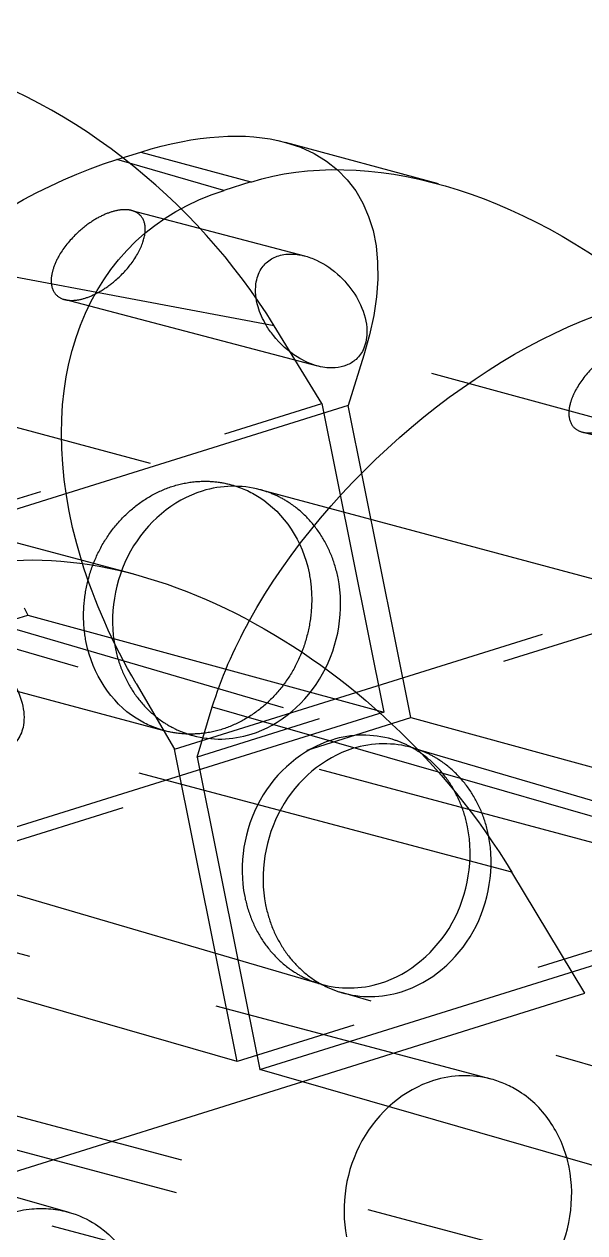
# Model space of a CAD drawing. Header units: millimetres. Extents: x -115 to -14, y 12 to 52.
# Drawn here: x -38.49 to -29.26, y 31.98 to 51.89 of the extents above; entities that cross this region are included whole.
import ezdxf

# ---------------------------------------------------------------- set-up
doc = ezdxf.new("R2010")
doc.units = ezdxf.units.MM
doc.linetypes.add('HIDDEN', pattern=[9.525, 6.35, -3.175])
doc.layers.get('0').update_dxf_attribs({"color": 253, "lineweight": 70, "true_color": 0x8faf8f})
doc.layers.add('Hidden', color=98, linetype='HIDDEN', lineweight=70, true_color=0x054805)

msp = doc.modelspace()

# ---------------------------------------------------------------- linework, layer by layer
at = {"color": 98, "lineweight": -3, "true_color": 0x054805}
for p, q in [((-36.961, 49.658), (-36.567, 49.781)), ((-36.567, 49.781), (-34.755, 49.288)), ((-31.667, 49.255), (-34.185, 49.941)), ((-35.197, 49.15), (-36.961, 49.658)), ((-34.755, 49.288), (-35.197, 49.15)), ((-36.683, 42.828), (-43.811, 44.725)), ((-31.671, 39.569), (-26.566, 38.098)), ((-29.256, 35.926), (-30.457, 37.916)), ((-41.467, 32.098), (-29.256, 35.926))]:
    msp.add_line(p, q, dxfattribs=at)
msp.add_ellipse((-39.403, 45.346), major_axis=(-5.172, 5.073), ratio=0.683183, start_param=4.88283, end_param=5.932033, dxfattribs=at)
at = {"color": 98, "lineweight": -3, "true_color": 0x054805, "extrusion": (-8.73228e-16, -7.72774e-16, -1)}
msp.add_ellipse((-38.135, 44.799), major_axis=(4.926, 4.573), ratio=0.521379, start_param=5.453834, end_param=5.969806, dxfattribs=at)
at = {"color": 98, "lineweight": -3, "true_color": 0x054805, "extrusion": (1.99001e-16, -2.31962e-16, -1)}
msp.add_ellipse((-30.89, 42.824), major_axis=(-5.3, 5.638), ratio=0.67177, start_param=0.315044, end_param=1.380416, dxfattribs=at)
at = {"color": 98, "lineweight": -3, "true_color": 0x054805, "extrusion": (5.61365e-16, 5.58009e-16, -1)}
msp.add_ellipse((-38.46, 44.697), major_axis=(4.898, 4.538), ratio=0.528344, start_param=4.161519, end_param=5.446046, dxfattribs=at)
at = {"color": 98, "lineweight": -3, "true_color": 0x054805, "extrusion": (-6.45576e-16, 7.26038e-16, -1)}
msp.add_ellipse((-31.401, 42.664), major_axis=(-5.203, 5.686), ratio=0.677011, start_param=5.325809, end_param=6.590441, dxfattribs=at)
at = {"color": 98, "lineweight": -3, "true_color": 0x054805, "extrusion": (4.2184e-16, 5.04402e-16, -1)}
msp.add_ellipse((-30.146, 42.278), major_axis=(4.898, 4.538), ratio=0.528344, start_param=4.152924, end_param=5.446046, dxfattribs=at)
at = {"color": 98, "lineweight": -3, "true_color": 0x054805, "extrusion": (-4.46003e-16, 5.71549e-16, -1)}
msp.add_ellipse((-35.821, 36.234), major_axis=(-5.463, 5.765), ratio=0.669132, start_param=0.316164, end_param=1.88696, dxfattribs=at)
at = {"color": 98, "lineweight": -3, "true_color": 0x054805}
for points, knots in [([(-34.503, 46.931), (-34.56, 47.028), (-34.605, 47.13), (-34.674, 47.363), (-34.686, 47.491), (-34.659, 47.7), (-34.63, 47.784), (-34.547, 47.916), (-34.497, 47.967), (-34.38, 48.045), (-34.314, 48.072), (-34.163, 48.103), (-34.079, 48.106), (-33.954, 48.09), (-33.915, 48.082), (-33.877, 48.072)], [-0.003938508, -0.003938508, -0.003938508, -0.003938508, -0.003646785, -0.003646785, -0.003266822, -0.003266822, -0.00296373, -0.00296373, -0.002703957, -0.002703957, -0.002454111, -0.002454111, -0.002190956, -0.002190956, -0.002077704, -0.002077704, -0.002077704, -0.002077704]), ([(-33.877, 48.072), (-33.809, 48.055), (-33.741, 48.031), (-33.536, 47.935), (-33.403, 47.843), (-33.18, 47.63), (-33.089, 47.516), (-33.017, 47.395)], [-0.0020777036, -0.0020777036, -0.0020777036, -0.0020777036, -0.0018799609, -0.0018799609, -0.0014804343, -0.0014804343, -0.0011237309, -0.0011237309, -0.0011237309, -0.0011237309]), ([(-33.017, 47.395), (-32.992, 47.352), (-32.969, 47.309), (-32.883, 47.122), (-32.847, 46.977), (-32.84, 46.735), (-32.857, 46.636), (-32.924, 46.478), (-32.968, 46.416), (-33.023, 46.366)], [-0.001123731, -0.001123731, -0.001123731, -0.001123731, -0.000998199, -0.000998199, -0.000590448, -0.000590448, -0.000267564, -0.000267564, 0, 0, 0, 0]), ([(-33.647, 46.254), (-33.762, 46.284), (-33.879, 46.335), (-34.138, 46.497), (-34.273, 46.619), (-34.428, 46.814), (-34.468, 46.872), (-34.503, 46.931)], [-0.0049036171, -0.0049036171, -0.0049036171, -0.0049036171, -0.0045620259, -0.0045620259, -0.0041153363, -0.0041153363, -0.0039385082, -0.0039385082, -0.0039385082, -0.0039385082]), ([(-33.023, 46.366), (-33.068, 46.326), (-33.12, 46.293), (-33.237, 46.246), (-33.301, 46.231), (-33.455, 46.22), (-33.548, 46.229), (-33.644, 46.254), (-33.645, 46.254), (-33.647, 46.254)], [-0.0056288466, -0.0056288466, -0.0056288466, -0.0056288466, -0.0054097889, -0.0054097889, -0.005189151, -0.005189151, -0.0049079018, -0.0049079018, -0.0049036171, -0.0049036171, -0.0049036171, -0.0049036171]), ([(-38.666, 41.045), (-38.59, 40.917), (-38.537, 40.784), (-38.484, 40.529), (-38.483, 40.41), (-38.525, 40.219), (-38.559, 40.143), (-38.65, 40.024), (-38.703, 39.979), (-38.765, 39.945)], [-0.001228201, -0.001228201, -0.001228201, -0.001228201, -0.000865592, -0.000865592, -0.000520355, -0.000520355, -0.000242878, -0.000242878, 0, 0, 0, 0]), ([(-30.797, 34.51), (-31.104, 34.59), (-31.435, 34.584), (-32.228, 34.335), (-32.661, 33.97), (-33.19, 33.016), (-33.283, 32.433), (-33.178, 31.908)], [0.1683154, 0.1683154, 0.1683154, 0.1683154, 0.25, 0.25, 0.375, 0.375, 0.5, 0.5, 0.5, 0.5]), ([(-31.895, 30.456), (-31.588, 30.376), (-31.258, 30.381), (-30.465, 30.63), (-30.031, 30.995), (-29.502, 31.949), (-29.409, 32.532), (-29.514, 33.057)], [0.6683154, 0.6683154, 0.6683154, 0.6683154, 0.75, 0.75, 0.875, 0.875, 1, 1, 1, 1]), ([(-37.745, 32.314), (-37.593, 32.269), (-37.447, 32.204), (-36.9, 31.853), (-36.598, 31.394), (-36.492, 30.869)], [-0.1656124, -0.1656124, -0.1656124, -0.1656124, -0.125, -0.125, 0, 0, 0, 0])]:
    msp.add_open_spline(points, degree=3, knots=knots, dxfattribs=at)
for points in [[(-30.559, 34.425), (-30.636, 34.459), (-30.716, 34.487), (-30.797, 34.51)], [(-30.335, 34.305), (-30.407, 34.351), (-30.482, 34.391), (-30.559, 34.425)], [(-30.046, 34.073), (-30.135, 34.161), (-30.232, 34.239), (-30.335, 34.305)], [(-29.808, 33.78), (-29.879, 33.886), (-29.959, 33.984), (-30.046, 34.073)], [(-29.628, 33.437), (-29.678, 33.557), (-29.739, 33.672), (-29.808, 33.78)], [(-29.514, 33.057), (-29.541, 33.188), (-29.579, 33.315), (-29.628, 33.437)], [(-38.726, 32.298), (-38.606, 32.336), (-38.484, 32.36), (-38.361, 32.372)], [(-38.361, 32.372), (-38.257, 32.38), (-38.152, 32.38), (-38.049, 32.372)], [(-38.049, 32.372), (-37.946, 32.36), (-37.844, 32.342), (-37.745, 32.314)]]:
    msp.add_open_spline(points, degree=3, dxfattribs=at)
at = {"layer": 'Hidden', "lineweight": -3}
for p, q in [((-36.714, 48.818), (-33.871, 48.071)), ((-34.371, 46.92), (-39.617, 47.902)), ((-33.65, 46.255), (-37.822, 47.351)), ((-33.585, 45.638), (-34.371, 46.92)), ((-32.892, 46.437), (-33.153, 45.606)), ((-25.647, 44.462), (-32.892, 46.437)), ((-42.544, 46.303), (-35.082, 44.302)), ((-44.275, 42.298), (-33.585, 45.638)), ((-33.153, 45.606), (-43.953, 42.232)), ((-33.585, 45.638), (-32.565, 40.556)), ((-32.121, 40.464), (-33.153, 45.606)), ((-23.561, 43.661), (-29.298, 45.168)), ((-34.606, 44.221), (-26.392, 42.019)), ((-36.012, 39.945), (-25.003, 43.385)), ((-24.536, 43.282), (-35.639, 39.813)), ((-43.703, 43.059), (-36.645, 41.026)), ((-40.314, 42.416), (-32.436, 40.109)), ((-38.487, 42.273), (-38.426, 42.153)), ((-48.962, 38.855), (-38.426, 42.153)), ((-38.426, 42.153), (-32.565, 40.556)), ((-36.18, 40.248), (-42.369, 41.907)), ((-30.457, 37.916), (-42.496, 41.121)), ((-36.645, 41.026), (-36.012, 39.945)), ((-35.639, 39.813), (-35.389, 40.64)), ((-35.389, 40.64), (-31.671, 39.569)), ((-32.565, 40.556), (-43.254, 37.211)), ((-42.92, 37.085), (-32.121, 40.464)), ((-32.121, 40.464), (-23.971, 38.242)), ((-27.49, 37.965), (-35.703, 40.167)), ((-34.979, 34.797), (-36.012, 39.945)), ((-32.091, 39.968), (-22.463, 37.148)), ((-35.639, 39.813), (-34.606, 34.665)), ((-33.606, 36.075), (-41.484, 38.382)), ((-23.971, 38.242), (-34.979, 34.797)), ((-44.535, 38.167), (-30.802, 34.511)), ((-34.606, 34.665), (-23.504, 38.139)), ((-34.979, 34.797), (-42.92, 37.085)), ((-51.018, 36.117), (-37.75, 32.315)), ((-23.633, 33.115), (-33.261, 35.934)), ((-42.032, 34.812), (-28.299, 31.157)), ((-28.659, 32.952), (-34.606, 34.665)), ((-42.121, 34.274), (-28.753, 30.715)), ((-31.89, 30.454), (-45.624, 34.11))]:
    msp.add_line(p, q, dxfattribs=at)
at = {"layer": 'Hidden', "lineweight": -3, "extrusion": (-8.73228e-16, -7.72774e-16, -1)}
msp.add_ellipse((-38.135, 44.799), major_axis=(4.926, 4.573), ratio=0.521379, start_param=5.969806, end_param=7.02463, dxfattribs=at)
at = {"layer": 'Hidden', "lineweight": -3}
msp.add_ellipse((-39.403, 45.346), major_axis=(-5.172, 5.073), ratio=0.683183, start_param=4.361517, end_param=4.88283, dxfattribs=at)
at = {"layer": 'Hidden', "lineweight": -3, "extrusion": (-6.45576e-16, 7.26038e-16, -1)}
msp.add_ellipse((-31.401, 42.664), major_axis=(-5.203, 5.686), ratio=0.677011, start_param=5.019645, end_param=5.325809, dxfattribs=at)
at = {"layer": 'Hidden', "lineweight": -3, "extrusion": (4.2184e-16, 5.04402e-16, -1)}
msp.add_ellipse((-30.146, 42.278), major_axis=(4.898, 4.538), ratio=0.528344, start_param=3.87525, end_param=4.152924, dxfattribs=at)
at = {"layer": 'Hidden', "lineweight": -3}
for points, knots in [([(-36.72, 48.819), (-36.735, 48.823), (-36.751, 48.826), (-36.822, 48.835), (-36.883, 48.832), (-37.014, 48.808), (-37.083, 48.786), (-37.231, 48.723), (-37.31, 48.68), (-37.48, 48.566), (-37.57, 48.492), (-37.759, 48.302), (-37.851, 48.184), (-37.959, 47.992), (-37.99, 47.921), (-38.011, 47.852)], [-0.005366084, -0.005366084, -0.005366084, -0.005366084, -0.005272066, -0.005272066, -0.004956501, -0.004956501, -0.004639248, -0.004639248, -0.004297464, -0.004297464, -0.003881649, -0.003881649, -0.003337864, -0.003337864, -0.003008023, -0.003008023, -0.003008023, -0.003008023]), ([(-36.526, 48.317), (-36.493, 48.422), (-36.485, 48.518), (-36.519, 48.67), (-36.555, 48.728), (-36.64, 48.791), (-36.678, 48.809), (-36.72, 48.819)], [-0.006588711, -0.006588711, -0.006588711, -0.006588711, -0.006081875, -0.006081875, -0.005632242, -0.005632242, -0.005366084, -0.005366084, -0.005366084, -0.005366084]), ([(-36.726, 47.942), (-36.638, 48.059), (-36.572, 48.18), (-36.53, 48.302), (-36.528, 48.309), (-36.526, 48.317)], [-0.0071688113, -0.0071688113, -0.0071688113, -0.0071688113, -0.0066248001, -0.0066248001, -0.0065887115, -0.0065887115, -0.0065887115, -0.0065887115]), ([(-38.011, 47.852), (-38.029, 47.794), (-38.04, 47.737), (-38.047, 47.593), (-38.026, 47.514), (-37.948, 47.409), (-37.899, 47.375), (-37.832, 47.354), (-37.825, 47.352), (-37.818, 47.35)], [-0.003008023, -0.003008023, -0.003008023, -0.003008023, -0.002723605, -0.002723605, -0.002223859, -0.002223859, -0.001830839, -0.001830839, -0.00178683, -0.00178683, -0.00178683, -0.00178683]), ([(-37.818, 47.35), (-37.773, 47.339), (-37.722, 47.335), (-37.606, 47.343), (-37.541, 47.356), (-37.401, 47.402), (-37.327, 47.436), (-37.167, 47.526), (-37.082, 47.585), (-36.898, 47.739), (-36.804, 47.838), (-36.726, 47.942)], [-0.00178683, -0.00178683, -0.00178683, -0.00178683, -0.001501286, -0.001501286, -0.001190062, -0.001190062, -0.000863422, -0.000863422, -0.000484819, -0.000484819, 0, 0, 0, 0]), ([(-28.196, 46.636), (-28.22, 46.642), (-28.246, 46.646), (-28.33, 46.651), (-28.392, 46.645), (-28.526, 46.615), (-28.596, 46.589), (-28.747, 46.519), (-28.828, 46.471), (-29.002, 46.346), (-29.094, 46.265), (-29.284, 46.06), (-29.372, 45.934), (-29.454, 45.762), (-29.473, 45.715), (-29.487, 45.669)], [-0.005646964, -0.005646964, -0.005646964, -0.005646964, -0.005492189, -0.005492189, -0.005172009, -0.005172009, -0.004843372, -0.004843372, -0.004478863, -0.004478863, -0.004026615, -0.004026615, -0.003434407, -0.003434407, -0.003206524, -0.003206524, -0.003206524, -0.003206524]), ([(-29.294, 45.167), (-29.291, 45.166), (-29.288, 45.166), (-29.233, 45.153), (-29.173, 45.151), (-29.047, 45.166), (-28.98, 45.183), (-28.836, 45.237), (-28.76, 45.274), (-28.596, 45.374), (-28.509, 45.439), (-28.321, 45.609), (-28.227, 45.717), (-28.152, 45.828)], [-0.00194091, -0.00194091, -0.00194091, -0.00194091, -0.0019216, -0.0019216, -0.001586164, -0.001586164, -0.001264255, -0.001264255, -0.000925093, -0.000925093, -0.000522534, -0.000522534, 0, 0, 0, 0]), ([(-29.487, 45.669), (-29.511, 45.591), (-29.522, 45.517), (-29.513, 45.367), (-29.485, 45.297), (-29.4, 45.209), (-29.352, 45.182), (-29.294, 45.167)], [-0.003206524, -0.003206524, -0.003206524, -0.003206524, -0.002812897, -0.002812897, -0.00231511, -0.00231511, -0.00194091, -0.00194091, -0.00194091, -0.00194091]), ([(-34.601, 44.219), (-34.909, 44.3), (-35.241, 44.295), (-36.037, 44.047), (-36.471, 43.682), (-37.001, 42.728), (-37.095, 42.145), (-36.989, 41.62)], [0.1680636, 0.1680636, 0.1680636, 0.1680636, 0.25, 0.25, 0.375, 0.375, 0.5, 0.5, 0.5, 0.5]), ([(-35.077, 44.301), (-34.916, 44.256), (-34.76, 44.188), (-34.204, 43.832), (-33.901, 43.373), (-33.796, 42.849)], [-0.1680636, -0.1680636, -0.1680636, -0.1680636, -0.125, -0.125, 0, 0, 0, 0]), ([(-35.708, 40.168), (-35.4, 40.087), (-35.067, 40.092), (-34.272, 40.341), (-33.838, 40.706), (-33.307, 41.66), (-33.214, 42.243), (-33.319, 42.767)], [0.6680636, 0.6680636, 0.6680636, 0.6680636, 0.75, 0.75, 0.875, 0.875, 1, 1, 1, 1]), ([(-36.185, 40.25), (-36.346, 40.295), (-36.502, 40.362), (-37.058, 40.718), (-37.361, 41.178), (-37.466, 41.702)], [-0.6680636, -0.6680636, -0.6680636, -0.6680636, -0.625, -0.625, -0.5, -0.5, -0.5, -0.5]), ([(-32.43, 40.107), (-32.749, 40.199), (-33.095, 40.198), (-33.903, 39.945), (-34.338, 39.58), (-34.868, 38.626), (-34.961, 38.043), (-34.856, 37.519)], [0.1647785, 0.1647785, 0.1647785, 0.1647785, 0.25, 0.25, 0.375, 0.375, 0.5, 0.5, 0.5, 0.5]), ([(-32.086, 39.966), (-32.404, 40.058), (-32.751, 40.056), (-33.559, 39.804), (-33.993, 39.439), (-34.523, 38.485), (-34.617, 37.902), (-34.511, 37.378)], [0.1647785, 0.1647785, 0.1647785, 0.1647785, 0.25, 0.25, 0.375, 0.375, 0.5, 0.5, 0.5, 0.5]), ([(-33.612, 36.077), (-33.293, 35.985), (-32.947, 35.987), (-32.139, 36.239), (-31.705, 36.604), (-31.174, 37.558), (-31.081, 38.141), (-31.186, 38.666)], [0.6647785, 0.6647785, 0.6647785, 0.6647785, 0.75, 0.75, 0.875, 0.875, 1, 1, 1, 1]), ([(-33.267, 35.936), (-32.948, 35.844), (-32.602, 35.846), (-31.794, 36.098), (-31.36, 36.463), (-30.829, 37.417), (-30.736, 38), (-30.841, 38.524)], [0.6647785, 0.6647785, 0.6647785, 0.6647785, 0.75, 0.75, 0.875, 0.875, 1, 1, 1, 1])]:
    msp.add_open_spline(points, degree=3, knots=knots, dxfattribs=at)
for points in [[(-36.383, 44.128), (-36.27, 44.19), (-36.153, 44.241), (-36.033, 44.278)], [(-36.033, 44.278), (-35.913, 44.316), (-35.79, 44.34), (-35.667, 44.352)], [(-35.667, 44.352), (-35.568, 44.36), (-35.468, 44.36), (-35.369, 44.353)], [(-35.369, 44.353), (-35.27, 44.343), (-35.173, 44.326), (-35.077, 44.301)], [(-34.364, 44.135), (-34.441, 44.169), (-34.52, 44.196), (-34.601, 44.219)], [(-36.705, 43.906), (-36.603, 43.99), (-36.495, 44.065), (-36.383, 44.128)], [(-34.141, 44.015), (-34.212, 44.061), (-34.287, 44.101), (-34.364, 44.135)], [(-33.852, 43.783), (-33.941, 43.871), (-34.038, 43.949), (-34.141, 44.015)], [(-36.985, 43.622), (-36.899, 43.725), (-36.805, 43.821), (-36.705, 43.906)], [(-37.213, 43.286), (-37.146, 43.406), (-37.07, 43.518), (-36.985, 43.622)], [(-33.613, 43.49), (-33.684, 43.596), (-33.764, 43.694), (-33.852, 43.783)], [(-33.433, 43.147), (-33.483, 43.267), (-33.544, 43.382), (-33.613, 43.49)], [(-37.38, 42.911), (-37.335, 43.041), (-37.279, 43.167), (-37.213, 43.286)], [(-33.319, 42.767), (-33.346, 42.898), (-33.384, 43.025), (-33.433, 43.147)], [(-37.48, 42.512), (-37.457, 42.647), (-37.424, 42.781), (-37.38, 42.911)], [(-33.796, 42.849), (-33.77, 42.717), (-33.756, 42.583), (-33.753, 42.447)], [(-37.509, 42.104), (-37.511, 42.24), (-37.501, 42.377), (-37.48, 42.512)], [(-33.753, 42.447), (-33.751, 42.311), (-33.761, 42.174), (-33.782, 42.038)], [(-37.466, 41.702), (-37.492, 41.833), (-37.506, 41.968), (-37.509, 42.104)], [(-33.782, 42.038), (-33.805, 41.903), (-33.838, 41.769), (-33.882, 41.639)], [(-36.989, 41.62), (-36.963, 41.489), (-36.925, 41.362), (-36.876, 41.241)], [(-33.882, 41.639), (-33.927, 41.509), (-33.983, 41.384), (-34.049, 41.264)], [(-36.876, 41.241), (-36.826, 41.12), (-36.765, 41.005), (-36.696, 40.898)], [(-34.049, 41.264), (-34.116, 41.145), (-34.192, 41.033), (-34.277, 40.928)], [(-36.696, 40.898), (-36.625, 40.791), (-36.545, 40.693), (-36.457, 40.604)], [(-34.277, 40.928), (-34.363, 40.825), (-34.457, 40.73), (-34.557, 40.644)], [(-34.557, 40.644), (-34.659, 40.56), (-34.767, 40.486), (-34.879, 40.423)], [(-36.457, 40.604), (-36.368, 40.516), (-36.271, 40.438), (-36.168, 40.372)], [(-34.879, 40.423), (-34.992, 40.361), (-35.109, 40.31), (-35.229, 40.272)], [(-35.893, 40.198), (-35.992, 40.208), (-36.089, 40.225), (-36.185, 40.25)], [(-36.168, 40.372), (-36.096, 40.326), (-36.022, 40.287), (-35.945, 40.252)], [(-35.945, 40.252), (-35.868, 40.219), (-35.789, 40.191), (-35.708, 40.168)], [(-35.229, 40.272), (-35.349, 40.235), (-35.472, 40.211), (-35.595, 40.199)], [(-35.595, 40.199), (-35.694, 40.191), (-35.794, 40.19), (-35.893, 40.198)], [(-32.213, 40.026), (-32.284, 40.058), (-32.356, 40.085), (-32.43, 40.107)], [(-32.008, 39.914), (-32.074, 39.956), (-32.142, 39.993), (-32.213, 40.026)], [(-31.868, 39.885), (-31.939, 39.916), (-32.012, 39.943), (-32.086, 39.966)], [(-31.719, 39.682), (-31.808, 39.77), (-31.904, 39.848), (-32.008, 39.914)], [(-31.663, 39.773), (-31.729, 39.815), (-31.797, 39.852), (-31.868, 39.885)], [(-31.48, 39.388), (-31.551, 39.495), (-31.631, 39.593), (-31.719, 39.682)], [(-31.374, 39.541), (-31.463, 39.628), (-31.559, 39.707), (-31.663, 39.773)], [(-31.135, 39.247), (-31.206, 39.353), (-31.286, 39.452), (-31.374, 39.541)], [(-31.3, 39.045), (-31.35, 39.166), (-31.41, 39.281), (-31.48, 39.388)], [(-30.955, 38.904), (-31.005, 39.025), (-31.066, 39.139), (-31.135, 39.247)], [(-31.186, 38.666), (-31.212, 38.797), (-31.251, 38.924), (-31.3, 39.045)], [(-30.841, 38.524), (-30.868, 38.655), (-30.906, 38.782), (-30.955, 38.904)], [(-34.856, 37.519), (-34.83, 37.388), (-34.791, 37.261), (-34.742, 37.139)], [(-34.511, 37.378), (-34.485, 37.247), (-34.446, 37.12), (-34.398, 36.998)], [(-34.742, 37.139), (-34.693, 37.019), (-34.632, 36.904), (-34.563, 36.796)], [(-34.398, 36.998), (-34.348, 36.877), (-34.287, 36.763), (-34.218, 36.655)], [(-34.563, 36.796), (-34.492, 36.69), (-34.411, 36.592), (-34.324, 36.503)], [(-34.218, 36.655), (-34.147, 36.549), (-34.067, 36.45), (-33.979, 36.362)], [(-34.324, 36.503), (-34.234, 36.415), (-34.138, 36.337), (-34.034, 36.271)], [(-34.034, 36.271), (-33.969, 36.228), (-33.9, 36.191), (-33.829, 36.159)], [(-33.979, 36.362), (-33.89, 36.274), (-33.793, 36.195), (-33.69, 36.129)], [(-33.829, 36.159), (-33.759, 36.127), (-33.686, 36.1), (-33.612, 36.077)], [(-33.69, 36.129), (-33.624, 36.087), (-33.555, 36.05), (-33.485, 36.017)], [(-33.485, 36.017), (-33.414, 35.986), (-33.341, 35.959), (-33.267, 35.936)]]:
    msp.add_open_spline(points, degree=3, dxfattribs=at)

doc.saveas('drawing.dxf')
